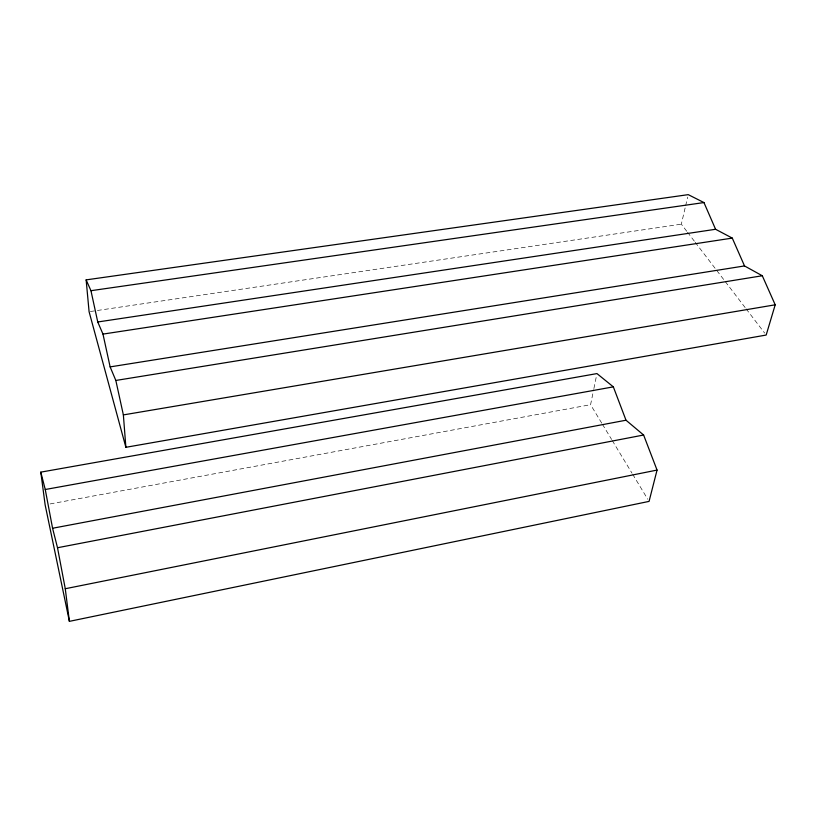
<?xml version="1.0" encoding="UTF-8"?>
<svg xmlns="http://www.w3.org/2000/svg" width="816" height="816" viewBox="0 0 816 816"><rect width="100%" height="100%" fill="white"/><g stroke="black" fill="none" stroke-linecap="round" stroke-linejoin="round"><path stroke-width="0.61" stroke-dasharray="4.08 3.06" d="M601.749 423.167L590.58 404.695L593.64 389.762M593.895 388.518L596.7 374.83M686.725 231.224L681.329 224.165L685.358 206.948M685.654 205.714L687.664 197.105M50.143 503.931L590.58 404.695M90.352 311.518L681.329 224.165M687.5 232.234L694.436 241.301M695.212 242.311L716.04 269.525M716.805 270.535L724.526 280.622M725.291 281.622L745.345 307.836M746.12 308.846L764.633 333.04M602.412 424.249L611.612 439.457M612.265 440.548L631.982 473.137M632.645 474.229L647.751 499.219"/><path stroke-width="1.22" d="M657.053 470.077L649.067 501.391L69.391 621.353L45.135 504.859L40.8 472.138L596.955 373.585L613.336 386.855L626.005 420.22L643.61 435.02L657.053 470.077L65.27 588.734L69.391 621.353M775.2 304.807L766.173 335.05L125.878 447.301L89.087 311.702L86.139 279.878L688.245 194.647L703.953 202.562L715.581 229.276L732.278 238.099L744.518 265.934L762.297 275.757L775.2 304.807L123.369 414.905L125.878 447.301M40.8 472.138L45.247 489.508L52.581 528.248L57.508 547.74L643.61 435.02M52.581 528.248L626.005 420.22M45.247 489.508L613.336 386.855M86.139 279.878L90.953 290.7L97.747 321.983L102.979 334.101L110.129 366.894L115.831 380.46L762.297 275.757M110.129 366.894L744.518 265.934M102.979 334.101L732.278 238.099M97.747 321.983L715.581 229.276M90.953 290.7L703.953 202.562M115.831 380.46L123.369 414.905M57.508 547.74L65.27 588.734"/></g></svg>
